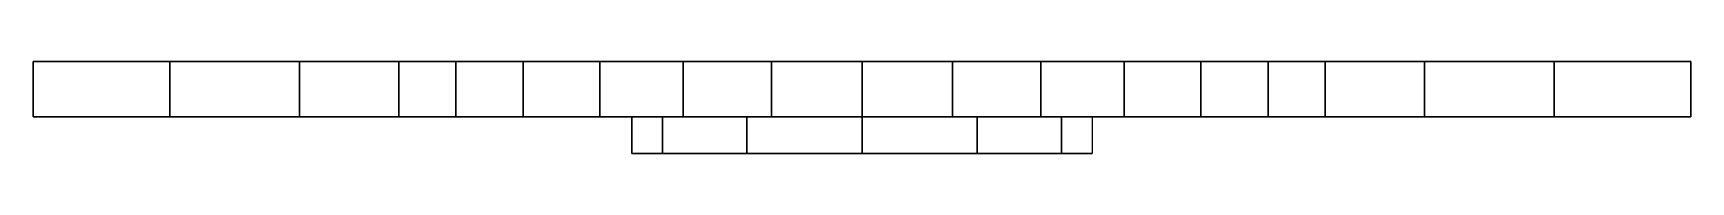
# Model space of a CAD drawing. Extents: x -45 to 45, y -5 to 0.
import ezdxf

# ---------------------------------------------------------------- set-up
doc = ezdxf.new("R2010")
doc.units = 0
doc.header["$MEASUREMENT"] = 0
doc.layers.add('ACESSORIO', color=3, linetype='CONTINUOUS')

msp = doc.modelspace()

# ---------------------------------------------------------------- linework, layer by layer
at = {"layer": 'ACESSORIO', "extrusion": (0, -1, 0)}
for p, q in [((-35.755, -3, -15.124), (37.583, -3, -15)), ((-30.537, -3, -16.758), (30.537, -3, -16.758)), ((-30.537, -3, -16.758), (30.537, -3, -16.758))]:
    msp.add_line(p, q, dxfattribs=at)
at = {"layer": 'ACESSORIO'}
for points in [[(45, -3), (-45, -3), (-45, 0), (45, 0)], [(-45, -3), (-45, -3, -15), (-45, 0, -15), (-45, 0)], [(-45, -3, -15), (-37.583, -3, -15), (-37.583, 0, -15), (-45, 0, -15)], [(45, 0), (-45, 0), (-45, 0, -15), (45, 0, -15)], [(-37.583, 0, -15), (-30.537, 0, -16.758), (30.537, 0, -16.758), (37.583, 0, -15)], [(-37.583, -3, -15), (-30.537, -3, -16.758), (-30.537, 0, -16.758), (-37.583, 0, -15)], [(-30.537, -3, -16.758), (-25.142, -3, -21.621), (-25.142, 0, -21.621), (-30.537, 0, -16.758)], [(25.142, -3, -21.621), (30.537, -3, -16.758), (30.537, 0, -16.758), (25.142, 0, -21.621)], [(30.537, 0, -16.758), (30.537, -3, -16.758), (37.583, -3, -15), (37.583, 0, -15)], [(37.583, -3, -15), (45, -3, -15), (45, 0, -15), (37.583, 0, -15)], [(45, -3, -15), (45, -3), (45, 0), (45, 0, -15)], [(-45, -3), (45, -3), (45, -3, -15), (-45, -3, -15)], [(-37.583, -3, -15), (-30.537, -3, -16.758), (30.537, -3, -16.758), (37.583, -3, -15)], [(-10.825, -3, 0.75), (10.825, -3, 0.75), (12.5, -3, -5.5), (-12.5, -3, -5.5)], [(-6.25, -3, 5.325), (6.25, -3, 5.325), (10.825, -3, 0.75), (-10.825, -3, 0.75)], [(0, -3, 7), (-6.25, -3, 5.325), (6.25, -3, 5.325)], [(-10.825, -5, 0.75), (10.825, -5, 0.75), (12.5, -5, -5.5), (-12.5, -5, -5.5)], [(-12.5, -5, -5.5), (12.5, -5, -5.5), (10.825, -5, -11.75), (-10.825, -5, -11.75)], [(-6.25, -5, 5.325), (6.25, -5, 5.325), (10.825, -5, 0.75), (-10.825, -5, 0.75)], [(-10.825, -5, -11.75), (10.825, -5, -11.75), (6.25, -5, -16.325), (-6.25, -5, -16.325)], [(0, -5, 7), (-6.25, -5, 5.325), (6.25, -5, 5.325)], [(-6.25, -5, -16.325), (6.25, -5, -16.325), (0, -5, -18)]]:
    msp.add_3dface(points, dxfattribs=at)

# ---------------------------------------------------------------- meshes
mesh = msp.add_polymesh((2, 13), dxfattribs=at)
for k, corner in enumerate([(-30.537, 0, -16.758), (-25.447, 0, -16.758), (-20.358, 0, -16.758), (-15.268, 0, -16.758), (-10.179, 0, -16.758), (-5.089, 0, -16.758), (0, 0, -16.758), (5.089, 0, -16.758), (10.179, 0, -16.758), (15.268, 0, -16.758), (20.358, 0, -16.758), (25.447, 0, -16.758), (30.537, 0, -16.758), (-25.142, 0, -21.621), (-22.06, 0, -25.477), (-18.394, 0, -28.781), (-14.24, 0, -31.447), (-9.708, 0, -33.403), (-4.919, 0, -34.598), (0, 0, -35), (4.919, 0, -34.598), (9.708, 0, -33.403), (14.24, 0, -31.447), (18.394, 0, -28.781), (22.06, 0, -25.477), (25.142, 0, -21.621)]):
    mesh.set_mesh_vertex(divmod(k, 13), corner)
mesh = msp.add_polymesh((2, 13), dxfattribs=at)
for k, corner in enumerate([(-25.142, -3, -21.621), (-22.06, -3, -25.477), (-18.394, -3, -28.781), (-14.24, -3, -31.447), (-9.708, -3, -33.403), (-4.919, -3, -34.598), (0, -3, -35), (4.919, -3, -34.598), (9.708, -3, -33.403), (14.24, -3, -31.447), (18.394, -3, -28.781), (22.06, -3, -25.477), (25.142, -3, -21.621), (-25.142, 0, -21.621), (-22.06, 0, -25.477), (-18.394, 0, -28.781), (-14.24, 0, -31.447), (-9.708, 0, -33.403), (-4.919, 0, -34.598), (0, 0, -35), (4.919, 0, -34.598), (9.708, 0, -33.403), (14.24, 0, -31.447), (18.394, 0, -28.781), (22.06, 0, -25.477), (25.142, 0, -21.621)]):
    mesh.set_mesh_vertex(divmod(k, 13), corner)
mesh = msp.add_polymesh((2, 13), dxfattribs=at)
for k, corner in enumerate([(-37.583, -3, -15), (-31.319, -3, -15), (-25.055, -3, -15), (-18.792, -3, -15), (-12.528, -3, -15), (-6.264, -3, -15), (0, -3, -15), (6.264, -3, -15), (12.528, -3, -15), (18.792, -3, -15), (25.055, -3, -15), (31.319, -3, -15), (37.583, -3, -15), (-30.537, -3, -16.758), (-25.447, -3, -16.758), (-20.358, -3, -16.758), (-15.268, -3, -16.758), (-10.179, -3, -16.758), (-5.089, -3, -16.758), (0, -3, -16.758), (5.089, -3, -16.758), (10.179, -3, -16.758), (15.268, -3, -16.758), (20.358, -3, -16.758), (25.447, -3, -16.758), (30.537, -3, -16.758)]):
    mesh.set_mesh_vertex(divmod(k, 13), corner)
mesh = msp.add_polymesh((2, 13), dxfattribs=at)
for k, corner in enumerate([(-37.583, -3, -15), (-31.319, -3, -15), (-25.055, -3, -15), (-18.792, -3, -15), (-12.528, -3, -15), (-6.264, -3, -15), (0, -3, -15), (6.264, -3, -15), (12.528, -3, -15), (18.792, -3, -15), (25.055, -3, -15), (31.319, -3, -15), (37.583, -3, -15), (-30.537, -3, -16.758), (-25.447, -3, -16.758), (-20.358, -3, -16.758), (-15.268, -3, -16.758), (-10.179, -3, -16.758), (-5.089, -3, -16.758), (0, -3, -16.758), (5.089, -3, -16.758), (10.179, -3, -16.758), (15.268, -3, -16.758), (20.358, -3, -16.758), (25.447, -3, -16.758), (30.537, -3, -16.758)]):
    mesh.set_mesh_vertex(divmod(k, 13), corner)
mesh = msp.add_polymesh((2, 13), dxfattribs=at)
for k, corner in enumerate([(-30.537, -3, -16.758), (-25.447, -3, -16.758), (-20.358, -3, -16.758), (-15.268, -3, -16.758), (-10.179, -3, -16.758), (-5.089, -3, -16.758), (0, -3, -16.758), (5.089, -3, -16.758), (10.179, -3, -16.758), (15.268, -3, -16.758), (20.358, -3, -16.758), (25.447, -3, -16.758), (30.537, -3, -16.758), (-37.583, -3, -15), (-31.319, -3, -15), (-25.055, -3, -15), (-18.792, -3, -15), (-12.528, -3, -15), (-6.264, -3, -15), (0, -3, -15), (6.264, -3, -15), (12.528, -3, -15), (18.792, -3, -15), (25.055, -3, -15), (31.319, -3, -15), (37.583, -3, -15)]):
    mesh.set_mesh_vertex(divmod(k, 13), corner)
mesh = msp.add_polymesh((2, 13), dxfattribs=at)
for k, corner in enumerate([(-30.537, -3, -16.758), (-25.447, -3, -16.758), (-20.358, -3, -16.758), (-15.268, -3, -16.758), (-10.179, -3, -16.758), (-5.089, -3, -16.758), (0, -3, -16.758), (5.089, -3, -16.758), (10.179, -3, -16.758), (15.268, -3, -16.758), (20.358, -3, -16.758), (25.447, -3, -16.758), (30.537, -3, -16.758), (-37.583, -3, -15), (-31.319, -3, -15), (-25.055, -3, -15), (-18.792, -3, -15), (-12.528, -3, -15), (-6.264, -3, -15), (0, -3, -15), (6.264, -3, -15), (12.528, -3, -15), (18.792, -3, -15), (25.055, -3, -15), (31.319, -3, -15), (37.583, -3, -15)]):
    mesh.set_mesh_vertex(divmod(k, 13), corner)
mesh = msp.add_polymesh((2, 13), dxfattribs=at)
for k, corner in enumerate([(-30.537, -3, -16.758), (-25.447, -3, -16.758), (-20.358, -3, -16.758), (-15.268, -3, -16.758), (-10.179, -3, -16.758), (-5.089, -3, -16.758), (0, -3, -16.758), (5.089, -3, -16.758), (10.179, -3, -16.758), (15.268, -3, -16.758), (20.358, -3, -16.758), (25.447, -3, -16.758), (30.537, -3, -16.758), (-25.142, -3, -21.621), (-22.06, -3, -25.477), (-18.394, -3, -28.781), (-14.24, -3, -31.447), (-9.708, -3, -33.403), (-4.919, -3, -34.598), (0, -3, -35), (4.919, -3, -34.598), (9.708, -3, -33.403), (14.24, -3, -31.447), (18.394, -3, -28.781), (22.06, -3, -25.477), (25.142, -3, -21.621)]):
    mesh.set_mesh_vertex(divmod(k, 13), corner)
mesh = msp.add_polymesh((2, 12), dxfattribs=dict(at, n_close=True))
for k, corner in enumerate([(12.5, -5, -5.5), (10.825, -5, 0.75), (6.25, -5, 5.325), (0, -5, 7), (-6.25, -5, 5.325), (-10.825, -5, 0.75), (-12.5, -5, -5.5), (-10.825, -5, -11.75), (-6.25, -5, -16.325), (0, -5, -18), (6.25, -5, -16.325), (10.825, -5, -11.75), (12.5, -3, -5.5), (10.825, -3, 0.75), (6.25, -3, 5.325), (0, -3, 7), (-6.25, -3, 5.325), (-10.825, -3, 0.75), (-12.5, -3, -5.5), (-10.825, -3, -11.75), (-6.25, -3, -16.325), (0, -3, -18), (6.25, -3, -16.325), (10.825, -3, -11.75)]):
    mesh.set_mesh_vertex(divmod(k, 12), corner)

doc.saveas('drawing.dxf')
